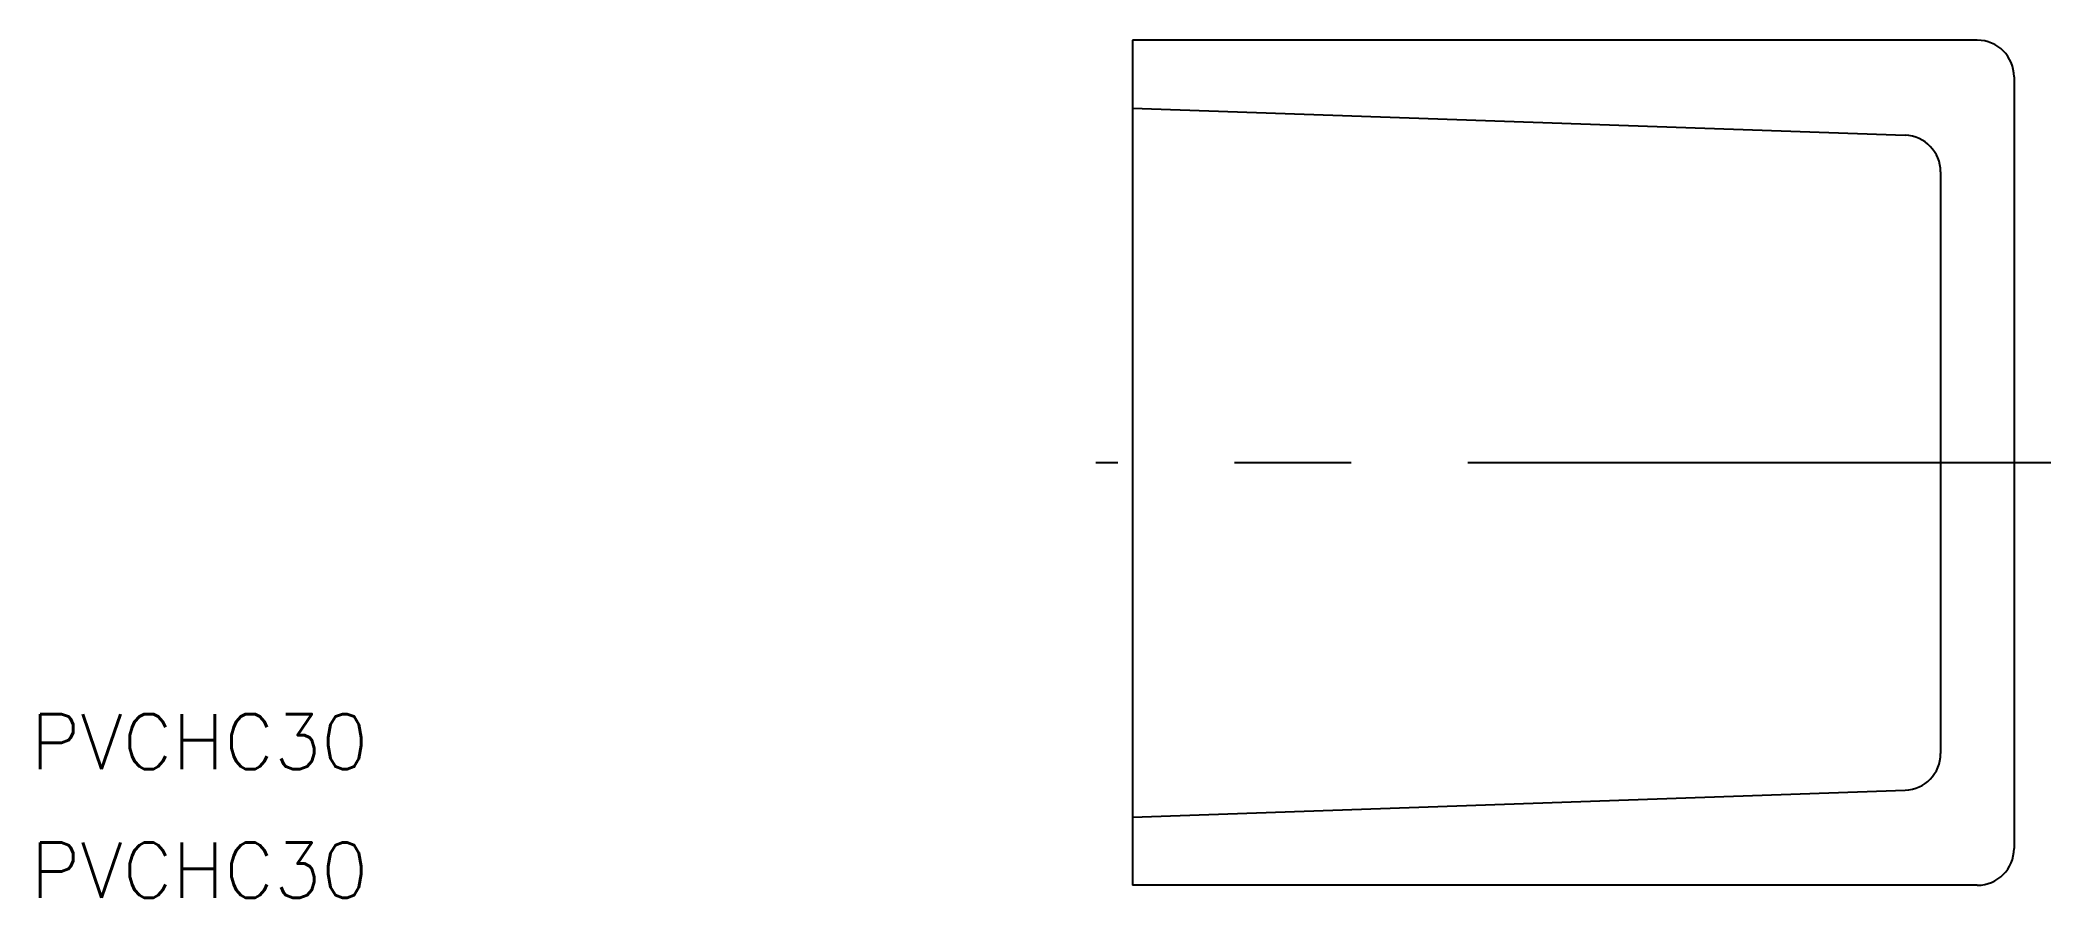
# Model space of a CAD drawing. Extents: x -59 to 50, y -24 to 23.
import ezdxf

# ---------------------------------------------------------------- set-up
doc = ezdxf.new("R2010")
doc.units = 0
doc.linetypes.add('CENTER', pattern=[50.8, 31.75, -6.35, 6.35, -6.35])
doc.layers.get('0').update_dxf_attribs({"linetype": 'CONTINUOUS'})
doc.layers.add('CENTER', color=1, linetype='CENTER')
doc.styles.get("Standard").update_dxf_attribs({"font": 'txt.shx', "height": 3, "bigfont": 'bigfont.shx'})

msp = doc.modelspace()

# ---------------------------------------------------------------- linework, layer by layer
at = {"color": 7, "linetype": 'CONTINUOUS'}
for p, q in [((46, 23), (0, 23)), ((0, 23), (0, -23)), ((48, 21), (48, -21)), ((0, 19.3), (42.07, 17.83)), ((44, 15.83), (44, -15.83)), ((0, -19.3), (42.07, -17.83)), ((46, -23), (0, -23))]:
    msp.add_line(p, q, dxfattribs=at)
for centre, start, end in [((46, 21), 0, 90), ((42, 15.83), 360, 88), ((42, -15.83), 272, 0), ((46, -21), 270, 0)]:
    msp.add_arc(centre, 2, start, end, dxfattribs=at)
at = {"layer": 'CENTER', "color": 1, "linetype": 'CENTER'}
msp.add_line((50, 0), (-2, 0), dxfattribs=at)

# ---------------------------------------------------------------- texts
at = {"color": 7, "linetype": 'CONTINUOUS'}
for p in [(-60, -16.68), (-60, -23.68)]:
    msp.add_text('PVCHC30', height=3, dxfattribs=at).set_placement(p)

doc.saveas('drawing.dxf')
